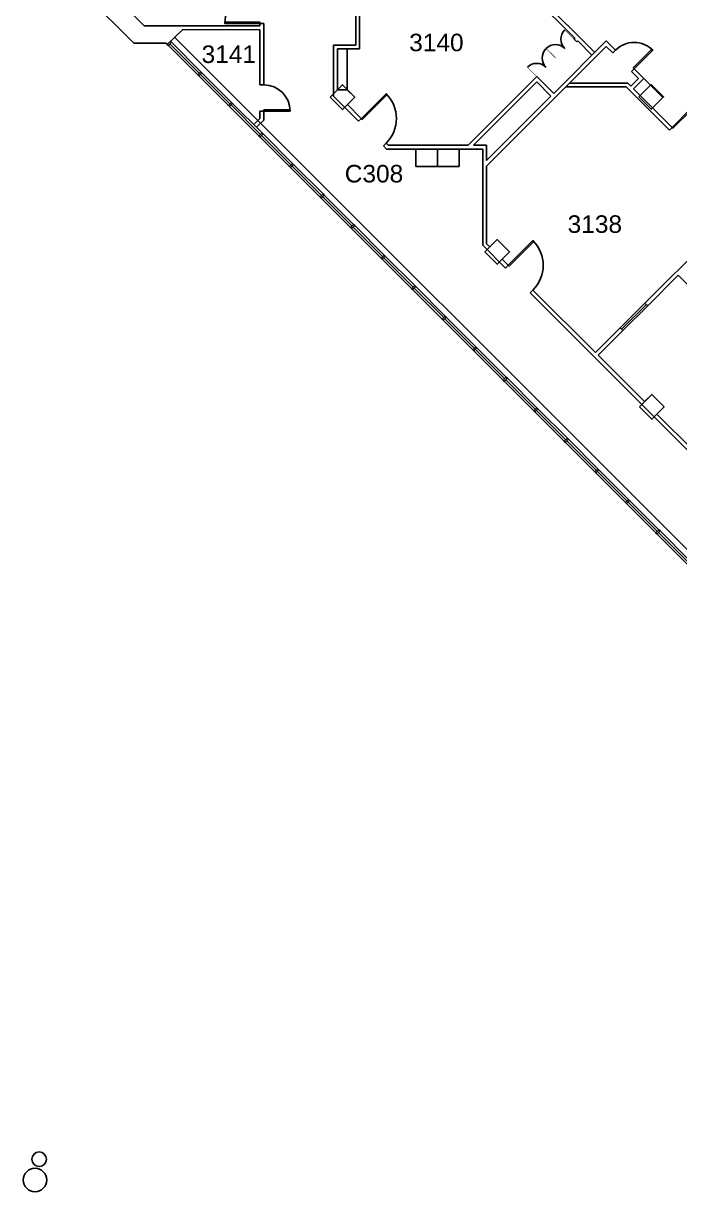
# Model space of a CAD drawing. Header units: inches. Extents: x -1169 to 5569, y -44 to 4300.
# Drawn here: x -22 to 878, y -44 to 1557 of the extents above; entities that cross this region are included whole.
import ezdxf

# ---------------------------------------------------------------- set-up
doc = ezdxf.new("R2010")
doc.units = ezdxf.units.IN
doc.header["$LTSCALE"] = 96
doc.header["$MEASUREMENT"] = 0
doc.layers.get('0').update_dxf_attribs({"linetype": 'CONTINUOUS'})
doc.layers.get('DEFPOINTS').update_dxf_attribs({"color": 31, "linetype": 'CONTINUOUS'})
for name, color, linetype in [('A-ANNO-ROOM', 4, 'CONTINUOUS'), ('A-DOOR', 2, 'CONTINUOUS'), ('A-FLOR-CASE', 3, 'CONTINUOUS'), ('A-GLAZ', 2, 'CONTINUOUS'), ('A-GLAZ-SILL', 1, 'CONTINUOUS'), ('A-WALL-FULL', 6, 'CONTINUOUS')]:
    doc.layers.add(name, color=color, linetype=linetype)
doc.styles.add('Arial', font='arial.ttf')

# ---------------------------------------------------------------- blocks, each defined once
blk = doc.blocks.new('*U84')
for p, q in [((0, 0), (0, 0)), ((48, 0), (48, 0))]:
    blk.add_line(p, q)
blk.add_lwpolyline([(0, 0), (0, -48), (1.75, -48), (1.75, 0)], close=True)
blk.add_arc((0, 0), 48, 270, 0)
blk = doc.blocks.new('*U87')
for p, q in [((0, 0), (0, 0)), ((36, 0), (36, 0))]:
    blk.add_line(p, q)
blk.add_lwpolyline([(0, 0), (0, -36), (1.75, -36), (1.75, 0)], close=True)
blk.add_arc((0, 0), 36, 270, 0)
blk = doc.blocks.new('*U88')
for p, q in [((0, 0), (0, 0)), ((-36, 0), (-36, 0))]:
    blk.add_line(p, q)
blk.add_lwpolyline([(0, 0), (0, -36), (-1.75, -36), (-1.75, 0)], close=True)
blk.add_arc((0, 0), 36, 180, 270)
blk = doc.blocks.new('*U35')
for p, q in [((0, 0), (0, 0)), ((-36, 0), (-36, 0))]:
    blk.add_line(p, q)
blk.add_lwpolyline([(0, 0), (0, -36), (-1.75, -36), (-1.75, 0)], close=True)
blk.add_arc((0, 0), 36, 180, 270)
blk = doc.blocks.new('*U91')
for p, q in [((0, 0), (0, 0)), ((-48, 0), (-48, 0))]:
    blk.add_line(p, q)
blk.add_lwpolyline([(0, 0), (0, 48), (-1.75, 48), (-1.75, 0)], close=True)
blk.add_arc((0, 0), 48, 90, 180)

msp = doc.modelspace()

# ---------------------------------------------------------------- linework, layer by layer
at = {"layer": 'A-DOOR', "const_width": 0.5}
for points in [[(733, 1534.9), (720.3, 1547.7)], [(707.3, 1509.2), (694.6, 1522)], [(707.6, 1509.5), (694.8, 1522.2)], [(681.8, 1483.8), (669.1, 1496.5)]]:
    msp.add_lwpolyline(points, dxfattribs=at)
at = {"layer": 'A-DOOR'}
for centre, start, end in [((733, 1534.9), 135.0002, 225.0002), ((707.3, 1509.2), 135.0002, 225.0002), ((707.6, 1509.5), 44.9998, 134.9998), ((681.8, 1483.8), 44.9998, 134.9998)]:
    msp.add_arc(centre, 18, start, end, dxfattribs=at)
at = {"layer": 'A-FLOR-CASE'}
for p, q in [((422, 1521.5), (422, 1465.7)), ((546, 1360.6), (546, 1384.4))]:
    msp.add_line(p, q, dxfattribs=at)
msp.add_lwpolyline([(575.5, 1384.4), (575.5, 1360.6), (516.4, 1360.6), (516.4, 1384.4)], close=True, dxfattribs=at)
at = {"layer": 'A-GLAZ'}
for p, q in [((1557.2, 146.2), (176.3, 1527)), ((179.2, 1528.4), (219.6, 1488)), ((181.3, 1530.6), (221.7, 1490.1)), ((221, 1486.6), (261.4, 1446.2)), ((223.1, 1488.7), (263.6, 1448.3)), ((262.9, 1444.8), (303.3, 1404.3)), ((265, 1446.9), (305.4, 1406.4)), ((304.7, 1402.9), (345.1, 1362.5)), ((306.8, 1405), (347.3, 1364.6)), ((346.6, 1361.1), (387, 1320.6)), ((348.7, 1363.2), (389.1, 1322.8)), ((388.4, 1319.2), (428.8, 1278.8)), ((390.5, 1321.3), (430.9, 1280.9)), ((430.2, 1277.4), (470.7, 1236.9)), ((432.4, 1279.5), (472.8, 1239.1)), ((472.1, 1235.5), (512.5, 1195.1)), ((474.2, 1237.7), (514.6, 1197.2)), ((513.9, 1193.7), (554.4, 1153.3)), ((516.1, 1195.8), (556.5, 1155.4)), ((830.2, 1173.3), (796.3, 1139.4)), ((832.1, 1171.5), (798.1, 1137.5)), ((833.9, 1169.6), (800, 1135.7)), ((557.9, 1154), (598.3, 1113.5)), ((555.8, 1151.8), (596.2, 1111.4)), ((597.6, 1110), (638.1, 1069.6)), ((599.7, 1112.1), (640.2, 1071.7)), ((639.5, 1068.2), (679.9, 1027.7)), ((641.6, 1070.3), (682, 1029.8)), ((681.3, 1026.3), (721.7, 985.9)), ((683.4, 1028.4), (723.9, 988)), ((723.2, 984.5), (763.6, 944)), ((725.3, 986.6), (765.7, 946.2)), ((767.1, 944.7), (807.6, 904.3)), ((765, 942.6), (805.4, 902.2)), ((806.8, 900.8), (847.3, 860.3)), ((809, 902.9), (849.4, 862.5)), ((848.7, 858.9), (889.1, 818.5)), ((850.8, 861.1), (891.2, 820.6))]:
    msp.add_line(p, q, dxfattribs=at)
at = {"layer": 'A-GLAZ-SILL'}
msp.add_line((1567.8, 155.4), (185.8, 1537.4), dxfattribs=at)
at = {"layer": 'A-WALL-FULL'}
for p, q in [((433.8, 1843.5), (433.8, 1526.8)), ((129.9, 1529.3), (-5.7, 1664.8)), ((32.6, 1664.7), (144.1, 1553.3)), ((439, 1648.3), (439, 1521.5)), ((648.8, 1621.7), (734.3, 1536.2)), ((652.5, 1625.5), (761.3, 1516.7)), ((144.1, 1553.3), (302.6, 1553.3)), ((302.6, 1556.3), (307.9, 1556.3)), ((302.6, 1556.3), (302.6, 1553.3)), ((307.9, 1556.2), (307.9, 1472.3)), ((175.6, 1527.7), (196.8, 1548)), ((196.8, 1548), (302.6, 1547.9)), ((302.6, 1547.9), (302.6, 1472.3)), ((174.1, 1529.3), (129.9, 1529.3)), ((175.6, 1527.7), (174.1, 1529.3)), ((433.8, 1526.8), (403.5, 1526.8)), ((403.5, 1526.8), (403.5, 1456.8)), ((439, 1521.5), (408.8, 1521.5)), ((408.8, 1521.5), (408.8, 1465.7)), ((613.1, 1361.1), (777.1, 1525.1)), ((705.1, 1460.5), (777.1, 1532.6)), ((734.3, 1536.2), (733.2, 1535.1)), ((733.2, 1535.1), (736.9, 1531.4)), ((738, 1532.5), (736.9, 1531.4)), ((738, 1532.5), (757.5, 1512.9)), ((777.1, 1532.6), (790, 1519.7)), ((777.1, 1525.1), (786.3, 1516)), ((786.3, 1516), (790, 1519.7)), ((811.7, 1490.6), (815.4, 1494.3)), ((811.7, 1490.6), (821.3, 1480.9)), ((828.8, 1480.9), (815.4, 1494.3)), ((681.8, 1483.8), (587.7, 1389.7)), ((681.8, 1476.3), (595.2, 1389.7)), ((681.8, 1483.8), (705.1, 1460.5)), ((681.8, 1476.3), (701.4, 1456.8)), ((726.9, 1474.8), (806.5, 1474.8)), ((810.9, 1470.5), (806.5, 1474.8)), ((810.9, 1470.5), (821.3, 1480.9)), ((814.6, 1466.7), (828.8, 1480.9)), ((828.8, 1480.9), (854.8, 1454.9)), ((307.9, 1472.3), (302.6, 1472.3)), ((408.8, 1465.7), (422.3, 1465.7)), ((422.3, 1465.7), (432.5, 1455.5)), ((721.6, 1469.6), (804.3, 1469.6)), ((804.3, 1469.6), (863.7, 1410.2)), ((867.4, 1413.9), (814.6, 1466.7)), ((403.5, 1456.8), (437.8, 1422.6)), ((432.5, 1455.5), (422.4, 1445.4)), ((422.4, 1445.4), (441.5, 1426.3)), ((613.1, 1368.5), (701.4, 1456.8)), ((854.8, 1454.9), (840.6, 1440.7)), ((302.6, 1426.3), (295.1, 1418.8)), ((302.6, 1436.3), (302.6, 1426.3)), ((307.9, 1436.3), (302.6, 1436.3)), ((307.9, 1436.3), (307.9, 1424.1)), ((441.6, 1426.2), (437.8, 1422.6)), ((307.9, 1424.1), (298.9, 1415.1)), ((863.7, 1410.2), (867.4, 1413.9)), ((471.7, 1388.6), (475.4, 1392.3)), ((471.7, 1388.6), (475.9, 1384.4)), ((475.4, 1392.3), (478.1, 1389.7)), ((475.9, 1384.4), (607.9, 1384.4)), ((478.1, 1389.7), (587.7, 1389.7)), ((595.2, 1389.7), (613.1, 1389.7)), ((607.9, 1384.4), (607.9, 1252.5)), ((613.1, 1389.7), (613.1, 1368.5)), ((613.1, 1361.1), (613.1, 1254.6)), ((830.2, 1173.3), (965.4, 1308.5)), ((607.9, 1252.5), (639.1, 1221.3)), ((617.6, 1250.2), (613.1, 1254.6)), ((627.7, 1260.3), (617.6, 1250.2)), ((644.6, 1243.4), (627.7, 1260.3)), ((634.5, 1233.3), (644.6, 1243.4)), ((634.5, 1233.3), (642.8, 1225)), ((639.1, 1221.3), (642.8, 1225)), ((833.9, 1169.6), (875.8, 1211.5)), ((875.8, 1211.5), (974.9, 1112.5)), ((676.7, 1191.1), (673, 1187.4)), ((673, 1187.4), (895.4, 964.9)), ((676.7, 1191.1), (762.3, 1105.5)), ((830.2, 1173.3), (833.9, 1169.6)), ((762.3, 1105.5), (796.3, 1139.4)), ((796.3, 1139.4), (800, 1135.7)), ((766, 1101.7), (800, 1135.7)), ((766, 1101.7), (829.6, 1038.2)), ((839.4, 1048), (829.6, 1038.2)), ((856.4, 1031.1), (839.4, 1048)), ((846.6, 1021.2), (856.4, 1031.1)), ((846.6, 1021.2), (897.6, 970.2))]:
    msp.add_line(p, q, dxfattribs=at)
for points in [[(179.9, 1532), (181.3, 1530.6), (177.1, 1526.3), (175.6, 1527.7)], [(221.7, 1490.1), (223.1, 1488.7), (218.9, 1484.5), (217.5, 1485.9)], [(398.6, 1455.5), (415.6, 1438.5), (432.5, 1455.5), (415.6, 1472.5)], [(821.8, 1455.8), (838.8, 1438.9), (855.8, 1455.8), (838.8, 1472.8)], [(263.6, 1448.3), (265, 1446.9), (260.7, 1442.6), (259.3, 1444)], [(305.4, 1406.4), (306.8, 1405), (302.6, 1400.8), (301.2, 1402.2)], [(347.3, 1364.6), (348.7, 1363.2), (344.4, 1358.9), (343, 1360.4)], [(389.1, 1322.8), (390.5, 1321.3), (386.3, 1317.1), (384.9, 1318.5)], [(430.9, 1280.9), (432.4, 1279.5), (428.1, 1275.3), (426.7, 1276.7)], [(610.7, 1243.4), (627.7, 1226.4), (644.7, 1243.4), (627.7, 1260.3)], [(472.8, 1239.1), (474.2, 1237.7), (470, 1233.4), (468.6, 1234.8)], [(514.6, 1197.2), (516.1, 1195.8), (511.8, 1191.6), (510.4, 1193)], [(556.5, 1155.4), (557.9, 1154), (553.7, 1149.7), (552.2, 1151.1)], [(598.3, 1113.5), (599.7, 1112.1), (595.5, 1107.9), (594.1, 1109.3)], [(640.2, 1071.7), (641.6, 1070.3), (637.3, 1066), (635.9, 1067.4)], [(822.5, 1031.1), (839.4, 1014.1), (856.4, 1031.1), (839.4, 1048)], [(682, 1029.8), (683.4, 1028.4), (679.2, 1024.2), (677.8, 1025.6)], [(723.9, 988), (725.3, 986.6), (721, 982.3), (719.6, 983.8)], [(765.7, 946.2), (767.1, 944.7), (762.9, 940.5), (761.5, 941.9)], [(807.6, 904.3), (809, 902.9), (804.7, 898.7), (803.3, 900.1)], [(849.4, 862.5), (850.8, 861.1), (846.6, 856.8), (845.2, 858.2)]]:
    msp.add_lwpolyline(points, close=True, dxfattribs=at)
at = {"layer": 'DEFPOINTS'}
for centre, radius in [((0, 0), 10), ((-5.7, -28.5), 16)]:
    msp.add_circle(centre, radius, dxfattribs=at)

# ---------------------------------------------------------------- block references
at = {"layer": 'A-DOOR'}
for name, p, xscale, rotation in [('*U91', (302.6, 1556.3), -1, 90), ('*U88', (815.3, 1494.4), -0.9999999999999998, 134.9999999999999), ('*U35', (307.9, 1436.3), -1, 90), ('*U84', (441.6, 1426.2), -1, 134.9999999999999), ('*U87', (867.3, 1414), -1, 134.9999999999999), ('*U84', (642.7, 1225), -1, 134.9999999999999)]:
    msp.add_blockref(name, p, dxfattribs=dict(at, xscale=xscale, rotation=rotation))

# ---------------------------------------------------------------- texts
at = {"layer": 'A-ANNO-ROOM', "style": 'Arial'}
for s, p in [('3140', (507.1, 1518.4)), ('3141', (222.6, 1502.3)), ('C308', (418.8, 1338.6)), ('3138', (724.2, 1269.5))]:
    msp.add_text(s, height=24, dxfattribs=at).set_placement(p)

doc.saveas('drawing.dxf')
